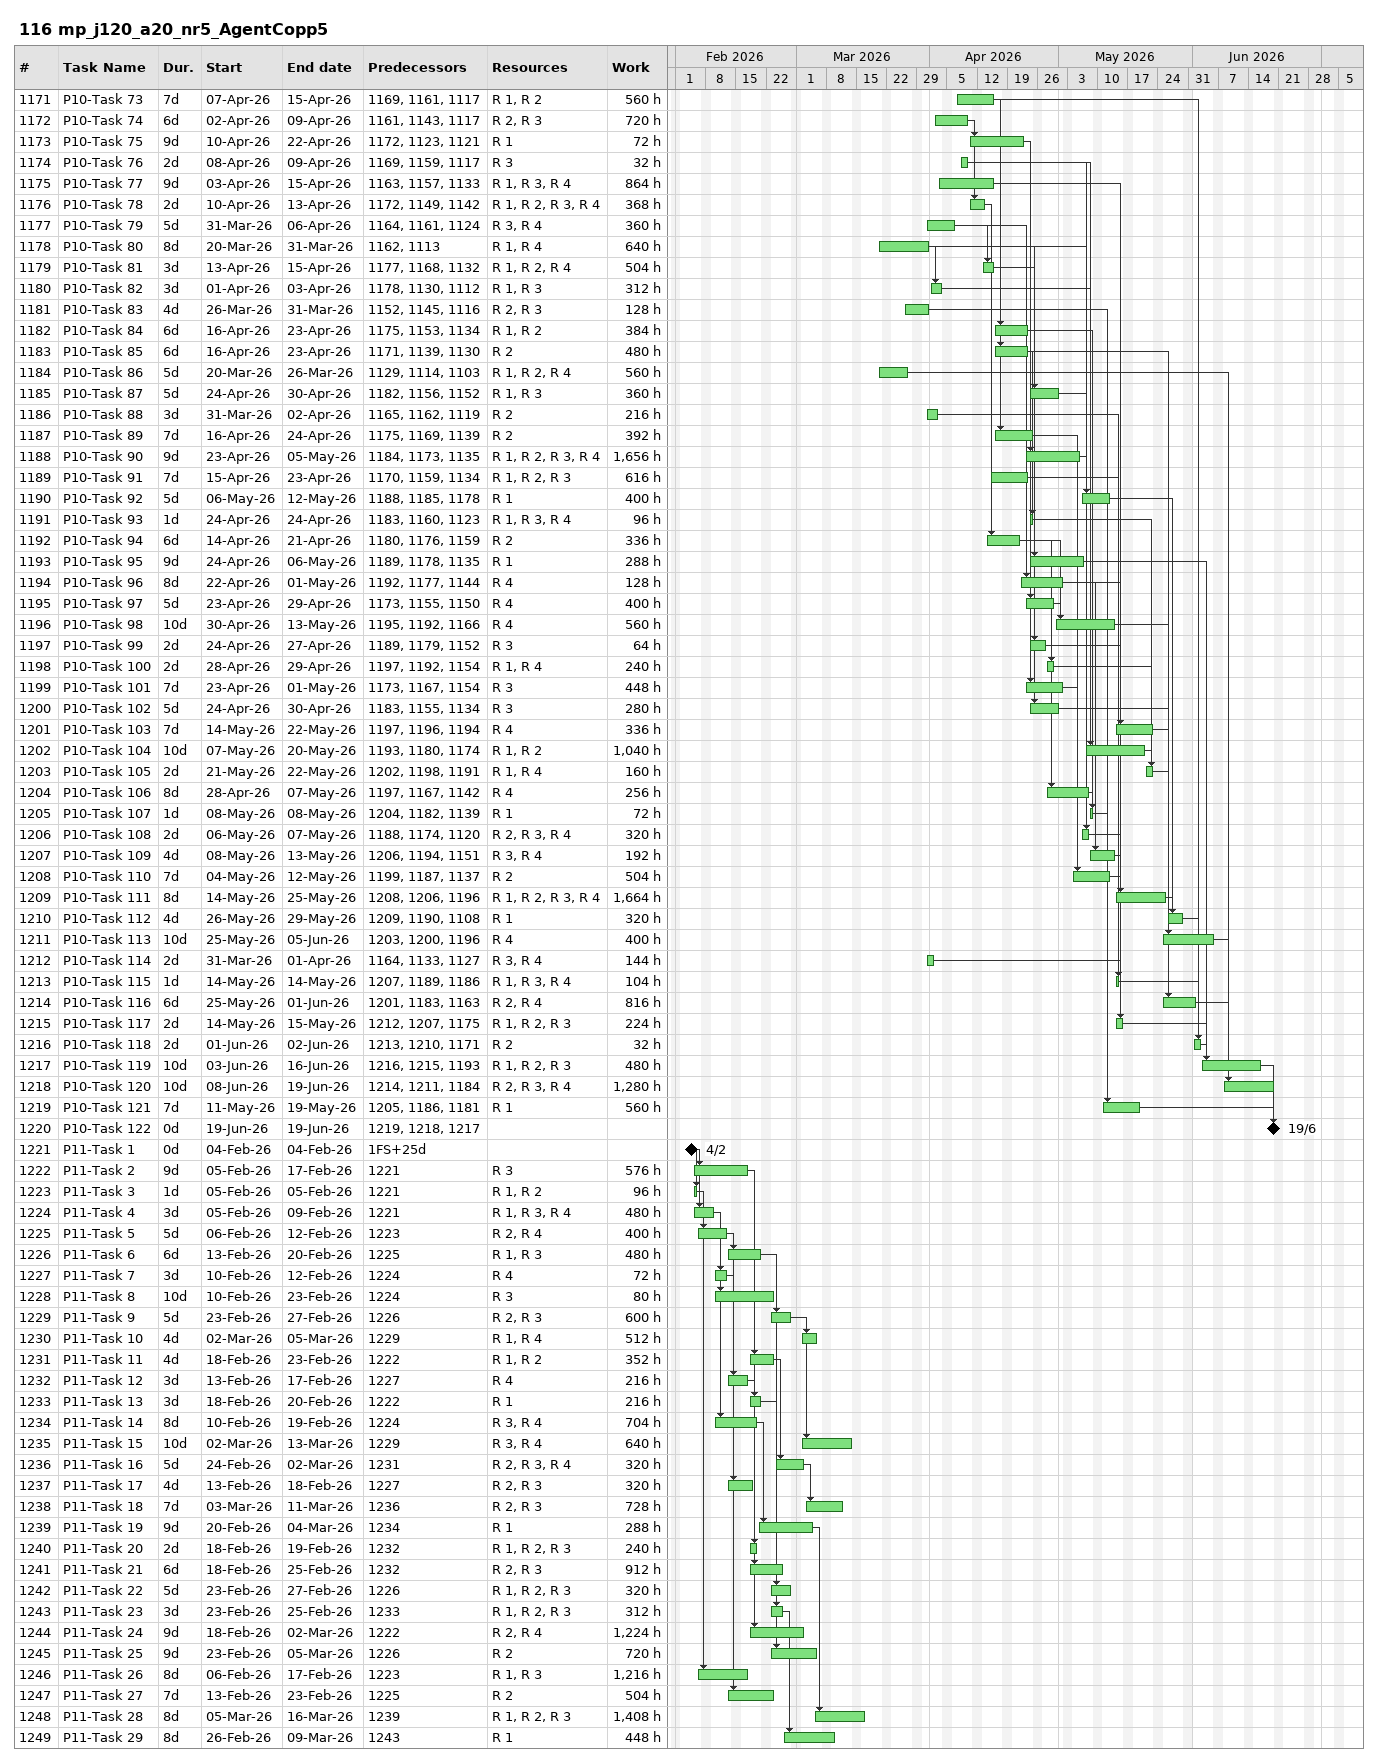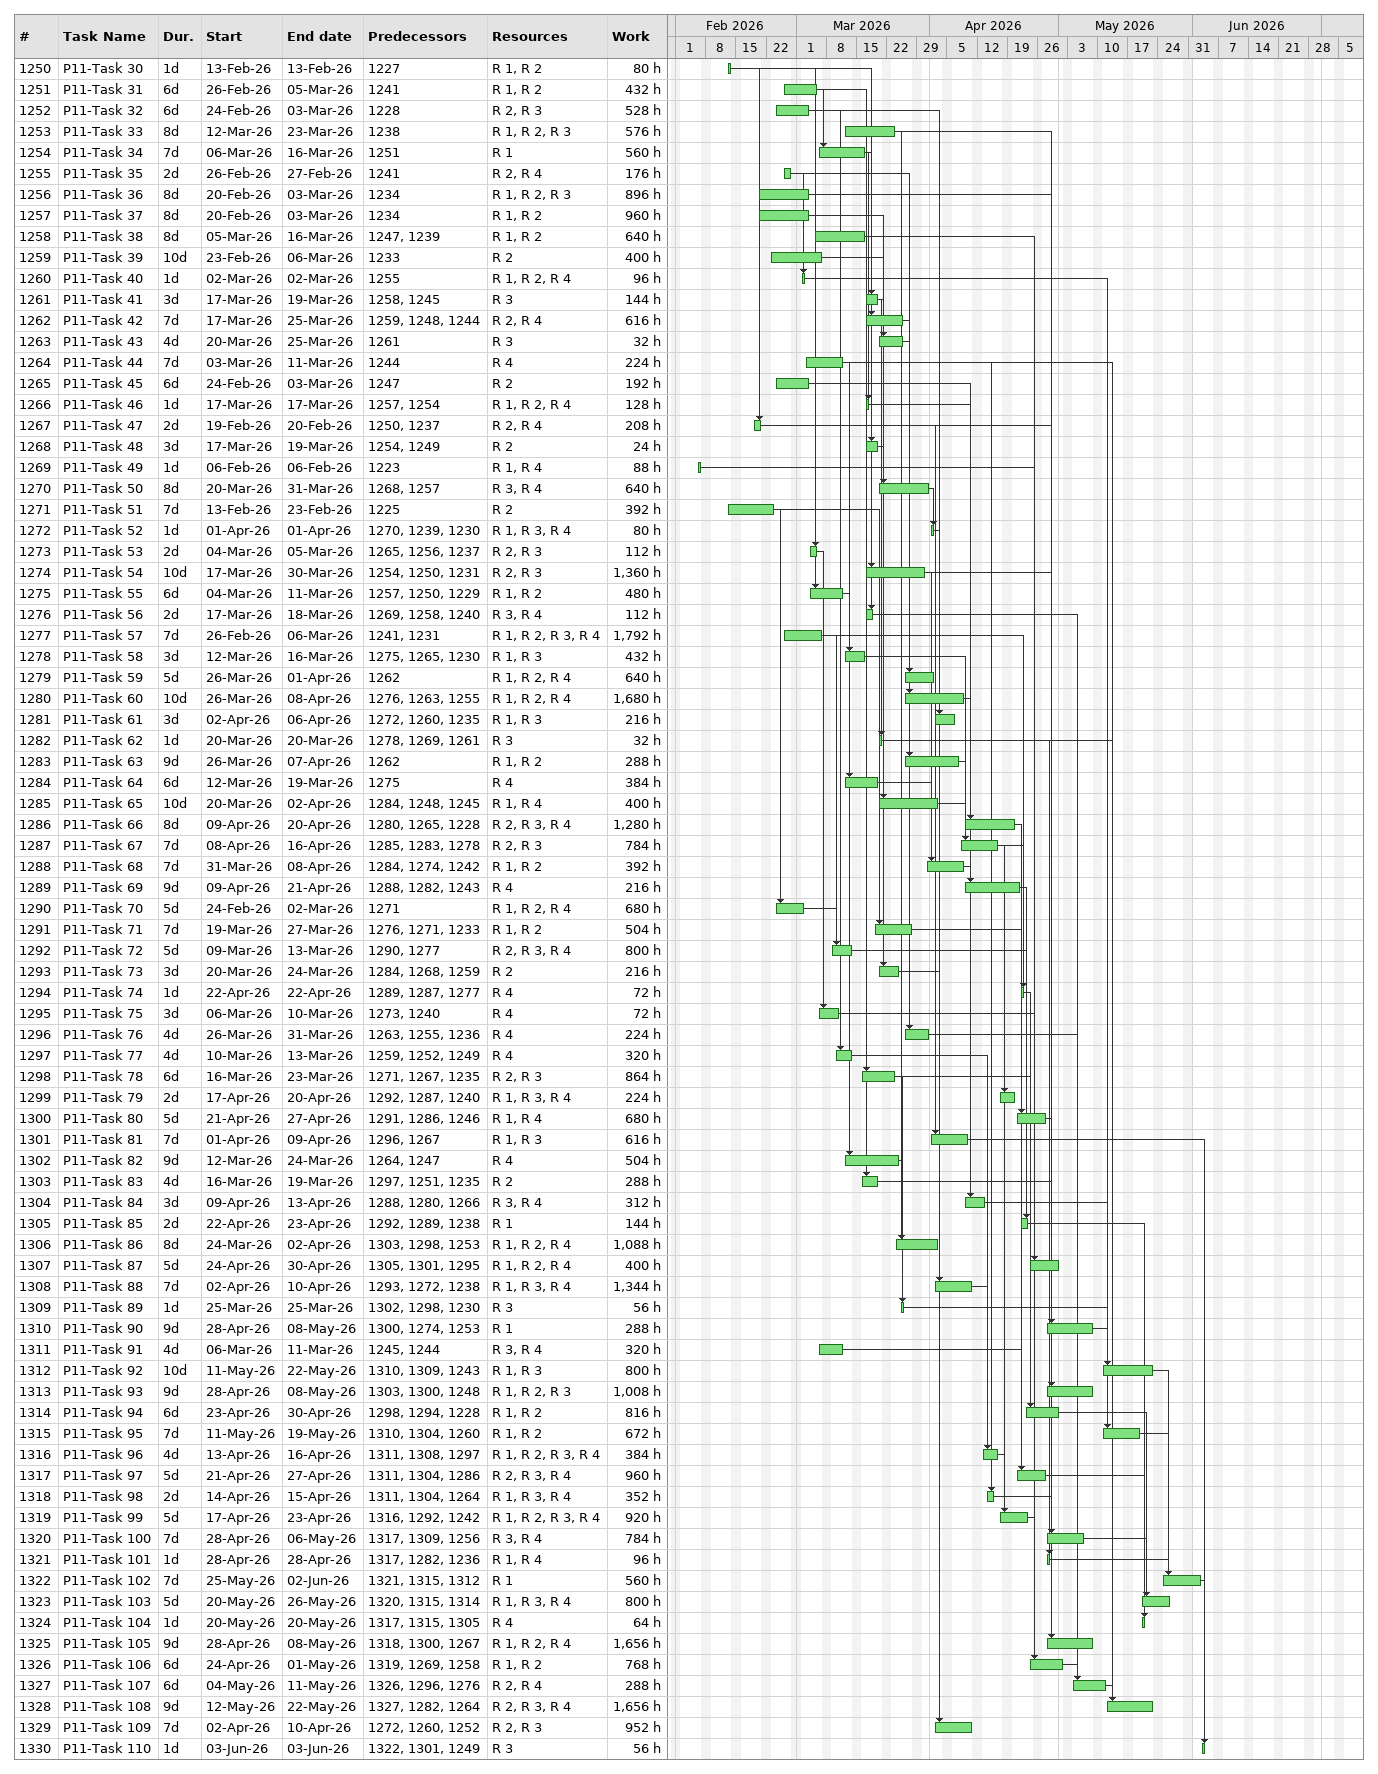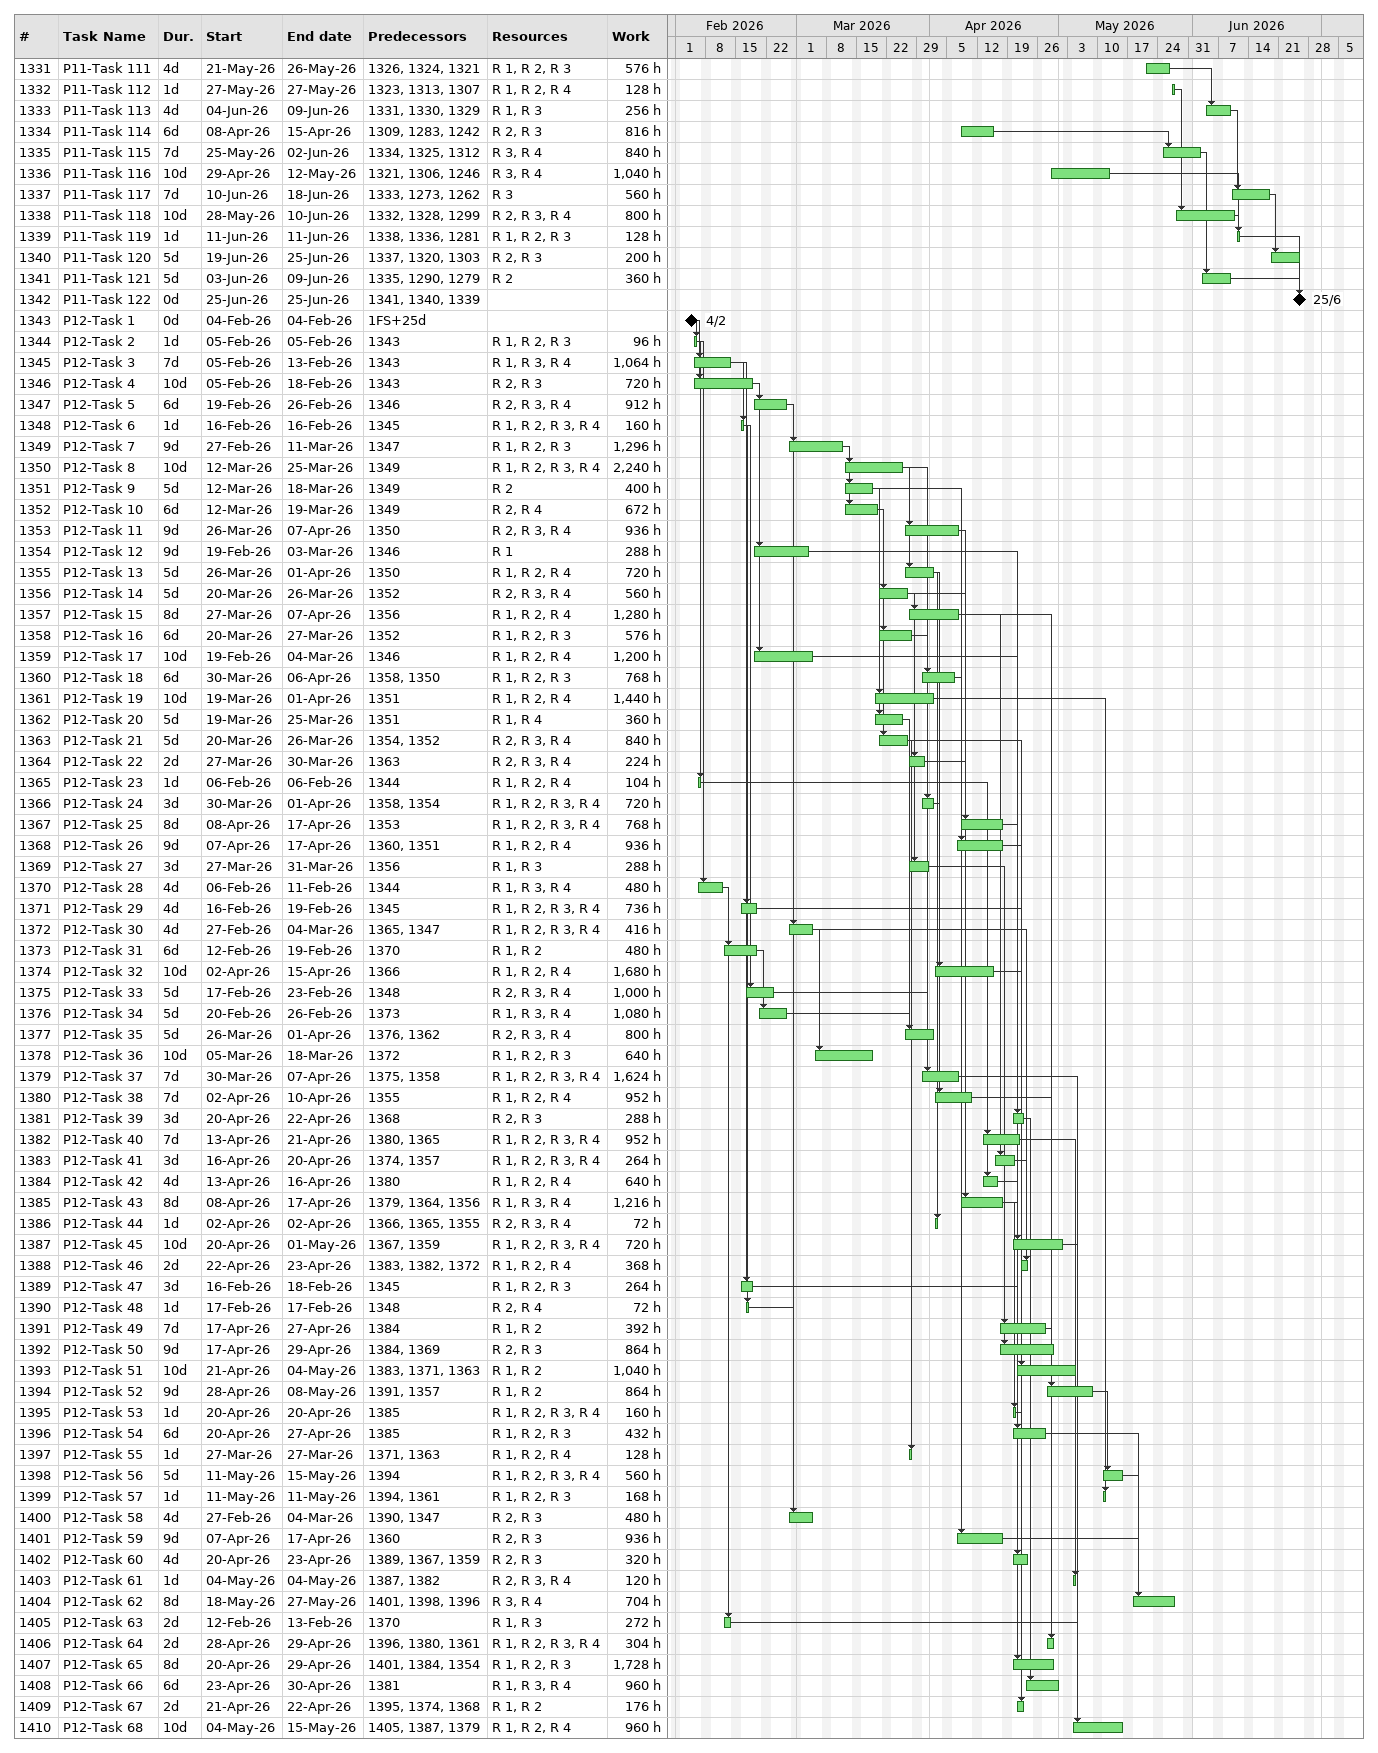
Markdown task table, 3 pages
116 mp_j120_a20_nr5_AgentCopp5

| ID | Task | Duration | Start | Finish | Predecessors | Resources | Work (h) |
|---|---|---|---|---|---|---|---|
| 1171 | P10-Task 73 | 7d | 2026-04-07 | 2026-04-15 | 1169, 1161, 1117 | R 1, R 2 | 560 |
| 1172 | P10-Task 74 | 6d | 2026-04-02 | 2026-04-09 | 1161, 1143, 1117 | R 2, R 3 | 720 |
| 1173 | P10-Task 75 | 9d | 2026-04-10 | 2026-04-22 | 1172, 1123, 1121 | R 1 | 72 |
| 1174 | P10-Task 76 | 2d | 2026-04-08 | 2026-04-09 | 1169, 1159, 1117 | R 3 | 32 |
| 1175 | P10-Task 77 | 9d | 2026-04-03 | 2026-04-15 | 1163, 1157, 1133 | R 1, R 3, R 4 | 864 |
| 1176 | P10-Task 78 | 2d | 2026-04-10 | 2026-04-13 | 1172, 1149, 1142 | R 1, R 2, R 3, R 4 | 368 |
| 1177 | P10-Task 79 | 5d | 2026-03-31 | 2026-04-06 | 1164, 1161, 1124 | R 3, R 4 | 360 |
| 1178 | P10-Task 80 | 8d | 2026-03-20 | 2026-03-31 | 1162, 1113 | R 1, R 4 | 640 |
| 1179 | P10-Task 81 | 3d | 2026-04-13 | 2026-04-15 | 1177, 1168, 1132 | R 1, R 2, R 4 | 504 |
| 1180 | P10-Task 82 | 3d | 2026-04-01 | 2026-04-03 | 1178, 1130, 1112 | R 1, R 3 | 312 |
| 1181 | P10-Task 83 | 4d | 2026-03-26 | 2026-03-31 | 1152, 1145, 1116 | R 2, R 3 | 128 |
| 1182 | P10-Task 84 | 6d | 2026-04-16 | 2026-04-23 | 1175, 1153, 1134 | R 1, R 2 | 384 |
| 1183 | P10-Task 85 | 6d | 2026-04-16 | 2026-04-23 | 1171, 1139, 1130 | R 2 | 480 |
| 1184 | P10-Task 86 | 5d | 2026-03-20 | 2026-03-26 | 1129, 1114, 1103 | R 1, R 2, R 4 | 560 |
| 1185 | P10-Task 87 | 5d | 2026-04-24 | 2026-04-30 | 1182, 1156, 1152 | R 1, R 3 | 360 |
| 1186 | P10-Task 88 | 3d | 2026-03-31 | 2026-04-02 | 1165, 1162, 1119 | R 2 | 216 |
| 1187 | P10-Task 89 | 7d | 2026-04-16 | 2026-04-24 | 1175, 1169, 1139 | R 2 | 392 |
| 1188 | P10-Task 90 | 9d | 2026-04-23 | 2026-05-05 | 1184, 1173, 1135 | R 1, R 2, R 3, R 4 | 1656 |
| 1189 | P10-Task 91 | 7d | 2026-04-15 | 2026-04-23 | 1170, 1159, 1134 | R 1, R 2, R 3 | 616 |
| 1190 | P10-Task 92 | 5d | 2026-05-06 | 2026-05-12 | 1188, 1185, 1178 | R 1 | 400 |
| 1191 | P10-Task 93 | 1d | 2026-04-24 | 2026-04-24 | 1183, 1160, 1123 | R 1, R 3, R 4 | 96 |
| 1192 | P10-Task 94 | 6d | 2026-04-14 | 2026-04-21 | 1180, 1176, 1159 | R 2 | 336 |
| 1193 | P10-Task 95 | 9d | 2026-04-24 | 2026-05-06 | 1189, 1178, 1135 | R 1 | 288 |
| 1194 | P10-Task 96 | 8d | 2026-04-22 | 2026-05-01 | 1192, 1177, 1144 | R 4 | 128 |
| 1195 | P10-Task 97 | 5d | 2026-04-23 | 2026-04-29 | 1173, 1155, 1150 | R 4 | 400 |
| 1196 | P10-Task 98 | 10d | 2026-04-30 | 2026-05-13 | 1195, 1192, 1166 | R 4 | 560 |
| 1197 | P10-Task 99 | 2d | 2026-04-24 | 2026-04-27 | 1189, 1179, 1152 | R 3 | 64 |
| 1198 | P10-Task 100 | 2d | 2026-04-28 | 2026-04-29 | 1197, 1192, 1154 | R 1, R 4 | 240 |
| 1199 | P10-Task 101 | 7d | 2026-04-23 | 2026-05-01 | 1173, 1167, 1154 | R 3 | 448 |
| 1200 | P10-Task 102 | 5d | 2026-04-24 | 2026-04-30 | 1183, 1155, 1134 | R 3 | 280 |
| 1201 | P10-Task 103 | 7d | 2026-05-14 | 2026-05-22 | 1197, 1196, 1194 | R 4 | 336 |
| 1202 | P10-Task 104 | 10d | 2026-05-07 | 2026-05-20 | 1193, 1180, 1174 | R 1, R 2 | 1040 |
| 1203 | P10-Task 105 | 2d | 2026-05-21 | 2026-05-22 | 1202, 1198, 1191 | R 1, R 4 | 160 |
| 1204 | P10-Task 106 | 8d | 2026-04-28 | 2026-05-07 | 1197, 1167, 1142 | R 4 | 256 |
| 1205 | P10-Task 107 | 1d | 2026-05-08 | 2026-05-08 | 1204, 1182, 1139 | R 1 | 72 |
| 1206 | P10-Task 108 | 2d | 2026-05-06 | 2026-05-07 | 1188, 1174, 1120 | R 2, R 3, R 4 | 320 |
| 1207 | P10-Task 109 | 4d | 2026-05-08 | 2026-05-13 | 1206, 1194, 1151 | R 3, R 4 | 192 |
| 1208 | P10-Task 110 | 7d | 2026-05-04 | 2026-05-12 | 1199, 1187, 1137 | R 2 | 504 |
| 1209 | P10-Task 111 | 8d | 2026-05-14 | 2026-05-25 | 1208, 1206, 1196 | R 1, R 2, R 3, R 4 | 1664 |
| 1210 | P10-Task 112 | 4d | 2026-05-26 | 2026-05-29 | 1209, 1190, 1108 | R 1 | 320 |
| 1211 | P10-Task 113 | 10d | 2026-05-25 | 2026-06-05 | 1203, 1200, 1196 | R 4 | 400 |
| 1212 | P10-Task 114 | 2d | 2026-03-31 | 2026-04-01 | 1164, 1133, 1127 | R 3, R 4 | 144 |
| 1213 | P10-Task 115 | 1d | 2026-05-14 | 2026-05-14 | 1207, 1189, 1186 | R 1, R 3, R 4 | 104 |
| 1214 | P10-Task 116 | 6d | 2026-05-25 | 2026-06-01 | 1201, 1183, 1163 | R 2, R 4 | 816 |
| 1215 | P10-Task 117 | 2d | 2026-05-14 | 2026-05-15 | 1212, 1207, 1175 | R 1, R 2, R 3 | 224 |
| 1216 | P10-Task 118 | 2d | 2026-06-01 | 2026-06-02 | 1213, 1210, 1171 | R 2 | 32 |
| 1217 | P10-Task 119 | 10d | 2026-06-03 | 2026-06-16 | 1216, 1215, 1193 | R 1, R 2, R 3 | 480 |
| 1218 | P10-Task 120 | 10d | 2026-06-08 | 2026-06-19 | 1214, 1211, 1184 | R 2, R 3, R 4 | 1280 |
| 1219 | P10-Task 121 | 7d | 2026-05-11 | 2026-05-19 | 1205, 1186, 1181 | R 1 | 560 |
| 1220 | P10-Task 122 | 0d | 2026-06-19 | 2026-06-19 | 1219, 1218, 1217 |  |  |
| 1221 | P11-Task 1 | 0d | 2026-02-04 | 2026-02-04 | 1FS+25d |  |  |
| 1222 | P11-Task 2 | 9d | 2026-02-05 | 2026-02-17 | 1221 | R 3 | 576 |
| 1223 | P11-Task 3 | 1d | 2026-02-05 | 2026-02-05 | 1221 | R 1, R 2 | 96 |
| 1224 | P11-Task 4 | 3d | 2026-02-05 | 2026-02-09 | 1221 | R 1, R 3, R 4 | 480 |
| 1225 | P11-Task 5 | 5d | 2026-02-06 | 2026-02-12 | 1223 | R 2, R 4 | 400 |
| 1226 | P11-Task 6 | 6d | 2026-02-13 | 2026-02-20 | 1225 | R 1, R 3 | 480 |
| 1227 | P11-Task 7 | 3d | 2026-02-10 | 2026-02-12 | 1224 | R 4 | 72 |
| 1228 | P11-Task 8 | 10d | 2026-02-10 | 2026-02-23 | 1224 | R 3 | 80 |
| 1229 | P11-Task 9 | 5d | 2026-02-23 | 2026-02-27 | 1226 | R 2, R 3 | 600 |
| 1230 | P11-Task 10 | 4d | 2026-03-02 | 2026-03-05 | 1229 | R 1, R 4 | 512 |
| 1231 | P11-Task 11 | 4d | 2026-02-18 | 2026-02-23 | 1222 | R 1, R 2 | 352 |
| 1232 | P11-Task 12 | 3d | 2026-02-13 | 2026-02-17 | 1227 | R 4 | 216 |
| 1233 | P11-Task 13 | 3d | 2026-02-18 | 2026-02-20 | 1222 | R 1 | 216 |
| 1234 | P11-Task 14 | 8d | 2026-02-10 | 2026-02-19 | 1224 | R 3, R 4 | 704 |
| 1235 | P11-Task 15 | 10d | 2026-03-02 | 2026-03-13 | 1229 | R 3, R 4 | 640 |
| 1236 | P11-Task 16 | 5d | 2026-02-24 | 2026-03-02 | 1231 | R 2, R 3, R 4 | 320 |
| 1237 | P11-Task 17 | 4d | 2026-02-13 | 2026-02-18 | 1227 | R 2, R 3 | 320 |
| 1238 | P11-Task 18 | 7d | 2026-03-03 | 2026-03-11 | 1236 | R 2, R 3 | 728 |
| 1239 | P11-Task 19 | 9d | 2026-02-20 | 2026-03-04 | 1234 | R 1 | 288 |
| 1240 | P11-Task 20 | 2d | 2026-02-18 | 2026-02-19 | 1232 | R 1, R 2, R 3 | 240 |
| 1241 | P11-Task 21 | 6d | 2026-02-18 | 2026-02-25 | 1232 | R 2, R 3 | 912 |
| 1242 | P11-Task 22 | 5d | 2026-02-23 | 2026-02-27 | 1226 | R 1, R 2, R 3 | 320 |
| 1243 | P11-Task 23 | 3d | 2026-02-23 | 2026-02-25 | 1233 | R 1, R 2, R 3 | 312 |
| 1244 | P11-Task 24 | 9d | 2026-02-18 | 2026-03-02 | 1222 | R 2, R 4 | 1224 |
| 1245 | P11-Task 25 | 9d | 2026-02-23 | 2026-03-05 | 1226 | R 2 | 720 |
| 1246 | P11-Task 26 | 8d | 2026-02-06 | 2026-02-17 | 1223 | R 1, R 3 | 1216 |
| 1247 | P11-Task 27 | 7d | 2026-02-13 | 2026-02-23 | 1225 | R 2 | 504 |
| 1248 | P11-Task 28 | 8d | 2026-03-05 | 2026-03-16 | 1239 | R 1, R 2, R 3 | 1408 |
| 1249 | P11-Task 29 | 8d | 2026-02-26 | 2026-03-09 | 1243 | R 1 | 448 |
| 1250 | P11-Task 30 | 1d | 2026-02-13 | 2026-02-13 | 1227 | R 1, R 2 | 80 |
| 1251 | P11-Task 31 | 6d | 2026-02-26 | 2026-03-05 | 1241 | R 1, R 2 | 432 |
| 1252 | P11-Task 32 | 6d | 2026-02-24 | 2026-03-03 | 1228 | R 2, R 3 | 528 |
| 1253 | P11-Task 33 | 8d | 2026-03-12 | 2026-03-23 | 1238 | R 1, R 2, R 3 | 576 |
| 1254 | P11-Task 34 | 7d | 2026-03-06 | 2026-03-16 | 1251 | R 1 | 560 |
| 1255 | P11-Task 35 | 2d | 2026-02-26 | 2026-02-27 | 1241 | R 2, R 4 | 176 |
| 1256 | P11-Task 36 | 8d | 2026-02-20 | 2026-03-03 | 1234 | R 1, R 2, R 3 | 896 |
| 1257 | P11-Task 37 | 8d | 2026-02-20 | 2026-03-03 | 1234 | R 1, R 2 | 960 |
| 1258 | P11-Task 38 | 8d | 2026-03-05 | 2026-03-16 | 1247, 1239 | R 1, R 2 | 640 |
| 1259 | P11-Task 39 | 10d | 2026-02-23 | 2026-03-06 | 1233 | R 2 | 400 |
| 1260 | P11-Task 40 | 1d | 2026-03-02 | 2026-03-02 | 1255 | R 1, R 2, R 4 | 96 |
| 1261 | P11-Task 41 | 3d | 2026-03-17 | 2026-03-19 | 1258, 1245 | R 3 | 144 |
| 1262 | P11-Task 42 | 7d | 2026-03-17 | 2026-03-25 | 1259, 1248, 1244 | R 2, R 4 | 616 |
| 1263 | P11-Task 43 | 4d | 2026-03-20 | 2026-03-25 | 1261 | R 3 | 32 |
| 1264 | P11-Task 44 | 7d | 2026-03-03 | 2026-03-11 | 1244 | R 4 | 224 |
| 1265 | P11-Task 45 | 6d | 2026-02-24 | 2026-03-03 | 1247 | R 2 | 192 |
| 1266 | P11-Task 46 | 1d | 2026-03-17 | 2026-03-17 | 1257, 1254 | R 1, R 2, R 4 | 128 |
| 1267 | P11-Task 47 | 2d | 2026-02-19 | 2026-02-20 | 1250, 1237 | R 2, R 4 | 208 |
| 1268 | P11-Task 48 | 3d | 2026-03-17 | 2026-03-19 | 1254, 1249 | R 2 | 24 |
| 1269 | P11-Task 49 | 1d | 2026-02-06 | 2026-02-06 | 1223 | R 1, R 4 | 88 |
| 1270 | P11-Task 50 | 8d | 2026-03-20 | 2026-03-31 | 1268, 1257 | R 3, R 4 | 640 |
| 1271 | P11-Task 51 | 7d | 2026-02-13 | 2026-02-23 | 1225 | R 2 | 392 |
| 1272 | P11-Task 52 | 1d | 2026-04-01 | 2026-04-01 | 1270, 1239, 1230 | R 1, R 3, R 4 | 80 |
| 1273 | P11-Task 53 | 2d | 2026-03-04 | 2026-03-05 | 1265, 1256, 1237 | R 2, R 3 | 112 |
| 1274 | P11-Task 54 | 10d | 2026-03-17 | 2026-03-30 | 1254, 1250, 1231 | R 2, R 3 | 1360 |
| 1275 | P11-Task 55 | 6d | 2026-03-04 | 2026-03-11 | 1257, 1250, 1229 | R 1, R 2 | 480 |
| 1276 | P11-Task 56 | 2d | 2026-03-17 | 2026-03-18 | 1269, 1258, 1240 | R 3, R 4 | 112 |
| 1277 | P11-Task 57 | 7d | 2026-02-26 | 2026-03-06 | 1241, 1231 | R 1, R 2, R 3, R 4 | 1792 |
| 1278 | P11-Task 58 | 3d | 2026-03-12 | 2026-03-16 | 1275, 1265, 1230 | R 1, R 3 | 432 |
| 1279 | P11-Task 59 | 5d | 2026-03-26 | 2026-04-01 | 1262 | R 1, R 2, R 4 | 640 |
| 1280 | P11-Task 60 | 10d | 2026-03-26 | 2026-04-08 | 1276, 1263, 1255 | R 1, R 2, R 4 | 1680 |
| 1281 | P11-Task 61 | 3d | 2026-04-02 | 2026-04-06 | 1272, 1260, 1235 | R 1, R 3 | 216 |
| 1282 | P11-Task 62 | 1d | 2026-03-20 | 2026-03-20 | 1278, 1269, 1261 | R 3 | 32 |
| 1283 | P11-Task 63 | 9d | 2026-03-26 | 2026-04-07 | 1262 | R 1, R 2 | 288 |
| 1284 | P11-Task 64 | 6d | 2026-03-12 | 2026-03-19 | 1275 | R 4 | 384 |
| 1285 | P11-Task 65 | 10d | 2026-03-20 | 2026-04-02 | 1284, 1248, 1245 | R 1, R 4 | 400 |
| 1286 | P11-Task 66 | 8d | 2026-04-09 | 2026-04-20 | 1280, 1265, 1228 | R 2, R 3, R 4 | 1280 |
| 1287 | P11-Task 67 | 7d | 2026-04-08 | 2026-04-16 | 1285, 1283, 1278 | R 2, R 3 | 784 |
| 1288 | P11-Task 68 | 7d | 2026-03-31 | 2026-04-08 | 1284, 1274, 1242 | R 1, R 2 | 392 |
| 1289 | P11-Task 69 | 9d | 2026-04-09 | 2026-04-21 | 1288, 1282, 1243 | R 4 | 216 |
| 1290 | P11-Task 70 | 5d | 2026-02-24 | 2026-03-02 | 1271 | R 1, R 2, R 4 | 680 |
| 1291 | P11-Task 71 | 7d | 2026-03-19 | 2026-03-27 | 1276, 1271, 1233 | R 1, R 2 | 504 |
| 1292 | P11-Task 72 | 5d | 2026-03-09 | 2026-03-13 | 1290, 1277 | R 2, R 3, R 4 | 800 |
| 1293 | P11-Task 73 | 3d | 2026-03-20 | 2026-03-24 | 1284, 1268, 1259 | R 2 | 216 |
| 1294 | P11-Task 74 | 1d | 2026-04-22 | 2026-04-22 | 1289, 1287, 1277 | R 4 | 72 |
| 1295 | P11-Task 75 | 3d | 2026-03-06 | 2026-03-10 | 1273, 1240 | R 4 | 72 |
| 1296 | P11-Task 76 | 4d | 2026-03-26 | 2026-03-31 | 1263, 1255, 1236 | R 4 | 224 |
| 1297 | P11-Task 77 | 4d | 2026-03-10 | 2026-03-13 | 1259, 1252, 1249 | R 4 | 320 |
| 1298 | P11-Task 78 | 6d | 2026-03-16 | 2026-03-23 | 1271, 1267, 1235 | R 2, R 3 | 864 |
| 1299 | P11-Task 79 | 2d | 2026-04-17 | 2026-04-20 | 1292, 1287, 1240 | R 1, R 3, R 4 | 224 |
| 1300 | P11-Task 80 | 5d | 2026-04-21 | 2026-04-27 | 1291, 1286, 1246 | R 1, R 4 | 680 |
| 1301 | P11-Task 81 | 7d | 2026-04-01 | 2026-04-09 | 1296, 1267 | R 1, R 3 | 616 |
| 1302 | P11-Task 82 | 9d | 2026-03-12 | 2026-03-24 | 1264, 1247 | R 4 | 504 |
| 1303 | P11-Task 83 | 4d | 2026-03-16 | 2026-03-19 | 1297, 1251, 1235 | R 2 | 288 |
| 1304 | P11-Task 84 | 3d | 2026-04-09 | 2026-04-13 | 1288, 1280, 1266 | R 3, R 4 | 312 |
| 1305 | P11-Task 85 | 2d | 2026-04-22 | 2026-04-23 | 1292, 1289, 1238 | R 1 | 144 |
| 1306 | P11-Task 86 | 8d | 2026-03-24 | 2026-04-02 | 1303, 1298, 1253 | R 1, R 2, R 4 | 1088 |
| 1307 | P11-Task 87 | 5d | 2026-04-24 | 2026-04-30 | 1305, 1301, 1295 | R 1, R 2, R 4 | 400 |
| 1308 | P11-Task 88 | 7d | 2026-04-02 | 2026-04-10 | 1293, 1272, 1238 | R 1, R 3, R 4 | 1344 |
| 1309 | P11-Task 89 | 1d | 2026-03-25 | 2026-03-25 | 1302, 1298, 1230 | R 3 | 56 |
| 1310 | P11-Task 90 | 9d | 2026-04-28 | 2026-05-08 | 1300, 1274, 1253 | R 1 | 288 |
| 1311 | P11-Task 91 | 4d | 2026-03-06 | 2026-03-11 | 1245, 1244 | R 3, R 4 | 320 |
| 1312 | P11-Task 92 | 10d | 2026-05-11 | 2026-05-22 | 1310, 1309, 1243 | R 1, R 3 | 800 |
| 1313 | P11-Task 93 | 9d | 2026-04-28 | 2026-05-08 | 1303, 1300, 1248 | R 1, R 2, R 3 | 1008 |
| 1314 | P11-Task 94 | 6d | 2026-04-23 | 2026-04-30 | 1298, 1294, 1228 | R 1, R 2 | 816 |
| 1315 | P11-Task 95 | 7d | 2026-05-11 | 2026-05-19 | 1310, 1304, 1260 | R 1, R 2 | 672 |
| 1316 | P11-Task 96 | 4d | 2026-04-13 | 2026-04-16 | 1311, 1308, 1297 | R 1, R 2, R 3, R 4 | 384 |
| 1317 | P11-Task 97 | 5d | 2026-04-21 | 2026-04-27 | 1311, 1304, 1286 | R 2, R 3, R 4 | 960 |
| 1318 | P11-Task 98 | 2d | 2026-04-14 | 2026-04-15 | 1311, 1304, 1264 | R 1, R 3, R 4 | 352 |
| 1319 | P11-Task 99 | 5d | 2026-04-17 | 2026-04-23 | 1316, 1292, 1242 | R 1, R 2, R 3, R 4 | 920 |
| 1320 | P11-Task 100 | 7d | 2026-04-28 | 2026-05-06 | 1317, 1309, 1256 | R 3, R 4 | 784 |
| 1321 | P11-Task 101 | 1d | 2026-04-28 | 2026-04-28 | 1317, 1282, 1236 | R 1, R 4 | 96 |
| 1322 | P11-Task 102 | 7d | 2026-05-25 | 2026-06-02 | 1321, 1315, 1312 | R 1 | 560 |
| 1323 | P11-Task 103 | 5d | 2026-05-20 | 2026-05-26 | 1320, 1315, 1314 | R 1, R 3, R 4 | 800 |
| 1324 | P11-Task 104 | 1d | 2026-05-20 | 2026-05-20 | 1317, 1315, 1305 | R 4 | 64 |
| 1325 | P11-Task 105 | 9d | 2026-04-28 | 2026-05-08 | 1318, 1300, 1267 | R 1, R 2, R 4 | 1656 |
| 1326 | P11-Task 106 | 6d | 2026-04-24 | 2026-05-01 | 1319, 1269, 1258 | R 1, R 2 | 768 |
| 1327 | P11-Task 107 | 6d | 2026-05-04 | 2026-05-11 | 1326, 1296, 1276 | R 2, R 4 | 288 |
| 1328 | P11-Task 108 | 9d | 2026-05-12 | 2026-05-22 | 1327, 1282, 1264 | R 2, R 3, R 4 | 1656 |
| 1329 | P11-Task 109 | 7d | 2026-04-02 | 2026-04-10 | 1272, 1260, 1252 | R 2, R 3 | 952 |
| 1330 | P11-Task 110 | 1d | 2026-06-03 | 2026-06-03 | 1322, 1301, 1249 | R 3 | 56 |
| 1331 | P11-Task 111 | 4d | 2026-05-21 | 2026-05-26 | 1326, 1324, 1321 | R 1, R 2, R 3 | 576 |
| 1332 | P11-Task 112 | 1d | 2026-05-27 | 2026-05-27 | 1323, 1313, 1307 | R 1, R 2, R 4 | 128 |
| 1333 | P11-Task 113 | 4d | 2026-06-04 | 2026-06-09 | 1331, 1330, 1329 | R 1, R 3 | 256 |
| 1334 | P11-Task 114 | 6d | 2026-04-08 | 2026-04-15 | 1309, 1283, 1242 | R 2, R 3 | 816 |
| 1335 | P11-Task 115 | 7d | 2026-05-25 | 2026-06-02 | 1334, 1325, 1312 | R 3, R 4 | 840 |
| 1336 | P11-Task 116 | 10d | 2026-04-29 | 2026-05-12 | 1321, 1306, 1246 | R 3, R 4 | 1040 |
| 1337 | P11-Task 117 | 7d | 2026-06-10 | 2026-06-18 | 1333, 1273, 1262 | R 3 | 560 |
| 1338 | P11-Task 118 | 10d | 2026-05-28 | 2026-06-10 | 1332, 1328, 1299 | R 2, R 3, R 4 | 800 |
| 1339 | P11-Task 119 | 1d | 2026-06-11 | 2026-06-11 | 1338, 1336, 1281 | R 1, R 2, R 3 | 128 |
| 1340 | P11-Task 120 | 5d | 2026-06-19 | 2026-06-25 | 1337, 1320, 1303 | R 2, R 3 | 200 |
| 1341 | P11-Task 121 | 5d | 2026-06-03 | 2026-06-09 | 1335, 1290, 1279 | R 2 | 360 |
| 1342 | P11-Task 122 | 0d | 2026-06-25 | 2026-06-25 | 1341, 1340, 1339 |  |  |
| 1343 | P12-Task 1 | 0d | 2026-02-04 | 2026-02-04 | 1FS+25d |  |  |
| 1344 | P12-Task 2 | 1d | 2026-02-05 | 2026-02-05 | 1343 | R 1, R 2, R 3 | 96 |
| 1345 | P12-Task 3 | 7d | 2026-02-05 | 2026-02-13 | 1343 | R 1, R 3, R 4 | 1064 |
| 1346 | P12-Task 4 | 10d | 2026-02-05 | 2026-02-18 | 1343 | R 2, R 3 | 720 |
| 1347 | P12-Task 5 | 6d | 2026-02-19 | 2026-02-26 | 1346 | R 2, R 3, R 4 | 912 |
| 1348 | P12-Task 6 | 1d | 2026-02-16 | 2026-02-16 | 1345 | R 1, R 2, R 3, R 4 | 160 |
| 1349 | P12-Task 7 | 9d | 2026-02-27 | 2026-03-11 | 1347 | R 1, R 2, R 3 | 1296 |
| 1350 | P12-Task 8 | 10d | 2026-03-12 | 2026-03-25 | 1349 | R 1, R 2, R 3, R 4 | 2240 |
| 1351 | P12-Task 9 | 5d | 2026-03-12 | 2026-03-18 | 1349 | R 2 | 400 |
| 1352 | P12-Task 10 | 6d | 2026-03-12 | 2026-03-19 | 1349 | R 2, R 4 | 672 |
| 1353 | P12-Task 11 | 9d | 2026-03-26 | 2026-04-07 | 1350 | R 2, R 3, R 4 | 936 |
| 1354 | P12-Task 12 | 9d | 2026-02-19 | 2026-03-03 | 1346 | R 1 | 288 |
| 1355 | P12-Task 13 | 5d | 2026-03-26 | 2026-04-01 | 1350 | R 1, R 2, R 4 | 720 |
| 1356 | P12-Task 14 | 5d | 2026-03-20 | 2026-03-26 | 1352 | R 2, R 3, R 4 | 560 |
| 1357 | P12-Task 15 | 8d | 2026-03-27 | 2026-04-07 | 1356 | R 1, R 2, R 4 | 1280 |
| 1358 | P12-Task 16 | 6d | 2026-03-20 | 2026-03-27 | 1352 | R 1, R 2, R 3 | 576 |
| 1359 | P12-Task 17 | 10d | 2026-02-19 | 2026-03-04 | 1346 | R 1, R 2, R 4 | 1200 |
| 1360 | P12-Task 18 | 6d | 2026-03-30 | 2026-04-06 | 1358, 1350 | R 1, R 2, R 3 | 768 |
| 1361 | P12-Task 19 | 10d | 2026-03-19 | 2026-04-01 | 1351 | R 1, R 2, R 4 | 1440 |
| 1362 | P12-Task 20 | 5d | 2026-03-19 | 2026-03-25 | 1351 | R 1, R 4 | 360 |
| 1363 | P12-Task 21 | 5d | 2026-03-20 | 2026-03-26 | 1354, 1352 | R 2, R 3, R 4 | 840 |
| 1364 | P12-Task 22 | 2d | 2026-03-27 | 2026-03-30 | 1363 | R 2, R 3, R 4 | 224 |
| 1365 | P12-Task 23 | 1d | 2026-02-06 | 2026-02-06 | 1344 | R 1, R 2, R 4 | 104 |
| 1366 | P12-Task 24 | 3d | 2026-03-30 | 2026-04-01 | 1358, 1354 | R 1, R 2, R 3, R 4 | 720 |
| 1367 | P12-Task 25 | 8d | 2026-04-08 | 2026-04-17 | 1353 | R 1, R 2, R 3, R 4 | 768 |
| 1368 | P12-Task 26 | 9d | 2026-04-07 | 2026-04-17 | 1360, 1351 | R 1, R 2, R 4 | 936 |
| 1369 | P12-Task 27 | 3d | 2026-03-27 | 2026-03-31 | 1356 | R 1, R 3 | 288 |
| 1370 | P12-Task 28 | 4d | 2026-02-06 | 2026-02-11 | 1344 | R 1, R 3, R 4 | 480 |
| 1371 | P12-Task 29 | 4d | 2026-02-16 | 2026-02-19 | 1345 | R 1, R 2, R 3, R 4 | 736 |
| 1372 | P12-Task 30 | 4d | 2026-02-27 | 2026-03-04 | 1365, 1347 | R 1, R 2, R 3, R 4 | 416 |
| 1373 | P12-Task 31 | 6d | 2026-02-12 | 2026-02-19 | 1370 | R 1, R 2 | 480 |
| 1374 | P12-Task 32 | 10d | 2026-04-02 | 2026-04-15 | 1366 | R 1, R 2, R 4 | 1680 |
| 1375 | P12-Task 33 | 5d | 2026-02-17 | 2026-02-23 | 1348 | R 2, R 3, R 4 | 1000 |
| 1376 | P12-Task 34 | 5d | 2026-02-20 | 2026-02-26 | 1373 | R 1, R 3, R 4 | 1080 |
| 1377 | P12-Task 35 | 5d | 2026-03-26 | 2026-04-01 | 1376, 1362 | R 2, R 3, R 4 | 800 |
| 1378 | P12-Task 36 | 10d | 2026-03-05 | 2026-03-18 | 1372 | R 1, R 2, R 3 | 640 |
| 1379 | P12-Task 37 | 7d | 2026-03-30 | 2026-04-07 | 1375, 1358 | R 1, R 2, R 3, R 4 | 1624 |
| 1380 | P12-Task 38 | 7d | 2026-04-02 | 2026-04-10 | 1355 | R 1, R 2, R 4 | 952 |
| 1381 | P12-Task 39 | 3d | 2026-04-20 | 2026-04-22 | 1368 | R 2, R 3 | 288 |
| 1382 | P12-Task 40 | 7d | 2026-04-13 | 2026-04-21 | 1380, 1365 | R 1, R 2, R 3, R 4 | 952 |
| 1383 | P12-Task 41 | 3d | 2026-04-16 | 2026-04-20 | 1374, 1357 | R 1, R 2, R 3, R 4 | 264 |
| 1384 | P12-Task 42 | 4d | 2026-04-13 | 2026-04-16 | 1380 | R 1, R 2, R 4 | 640 |
| 1385 | P12-Task 43 | 8d | 2026-04-08 | 2026-04-17 | 1379, 1364, 1356 | R 1, R 3, R 4 | 1216 |
| 1386 | P12-Task 44 | 1d | 2026-04-02 | 2026-04-02 | 1366, 1365, 1355 | R 2, R 3, R 4 | 72 |
| 1387 | P12-Task 45 | 10d | 2026-04-20 | 2026-05-01 | 1367, 1359 | R 1, R 2, R 3, R 4 | 720 |
| 1388 | P12-Task 46 | 2d | 2026-04-22 | 2026-04-23 | 1383, 1382, 1372 | R 1, R 2, R 4 | 368 |
| 1389 | P12-Task 47 | 3d | 2026-02-16 | 2026-02-18 | 1345 | R 1, R 2, R 3 | 264 |
| 1390 | P12-Task 48 | 1d | 2026-02-17 | 2026-02-17 | 1348 | R 2, R 4 | 72 |
| 1391 | P12-Task 49 | 7d | 2026-04-17 | 2026-04-27 | 1384 | R 1, R 2 | 392 |
| 1392 | P12-Task 50 | 9d | 2026-04-17 | 2026-04-29 | 1384, 1369 | R 2, R 3 | 864 |
| 1393 | P12-Task 51 | 10d | 2026-04-21 | 2026-05-04 | 1383, 1371, 1363 | R 1, R 2 | 1040 |
| 1394 | P12-Task 52 | 9d | 2026-04-28 | 2026-05-08 | 1391, 1357 | R 1, R 2 | 864 |
| 1395 | P12-Task 53 | 1d | 2026-04-20 | 2026-04-20 | 1385 | R 1, R 2, R 3, R 4 | 160 |
| 1396 | P12-Task 54 | 6d | 2026-04-20 | 2026-04-27 | 1385 | R 1, R 2, R 3 | 432 |
| 1397 | P12-Task 55 | 1d | 2026-03-27 | 2026-03-27 | 1371, 1363 | R 1, R 2, R 4 | 128 |
| 1398 | P12-Task 56 | 5d | 2026-05-11 | 2026-05-15 | 1394 | R 1, R 2, R 3, R 4 | 560 |
| 1399 | P12-Task 57 | 1d | 2026-05-11 | 2026-05-11 | 1394, 1361 | R 1, R 2, R 3 | 168 |
| 1400 | P12-Task 58 | 4d | 2026-02-27 | 2026-03-04 | 1390, 1347 | R 2, R 3 | 480 |
| 1401 | P12-Task 59 | 9d | 2026-04-07 | 2026-04-17 | 1360 | R 2, R 3 | 936 |
| 1402 | P12-Task 60 | 4d | 2026-04-20 | 2026-04-23 | 1389, 1367, 1359 | R 2, R 3 | 320 |
| 1403 | P12-Task 61 | 1d | 2026-05-04 | 2026-05-04 | 1387, 1382 | R 2, R 3, R 4 | 120 |
| 1404 | P12-Task 62 | 8d | 2026-05-18 | 2026-05-27 | 1401, 1398, 1396 | R 3, R 4 | 704 |
| 1405 | P12-Task 63 | 2d | 2026-02-12 | 2026-02-13 | 1370 | R 1, R 3 | 272 |
| 1406 | P12-Task 64 | 2d | 2026-04-28 | 2026-04-29 | 1396, 1380, 1361 | R 1, R 2, R 3, R 4 | 304 |
| 1407 | P12-Task 65 | 8d | 2026-04-20 | 2026-04-29 | 1401, 1384, 1354 | R 1, R 2, R 3 | 1728 |
| 1408 | P12-Task 66 | 6d | 2026-04-23 | 2026-04-30 | 1381 | R 1, R 3, R 4 | 960 |
| 1409 | P12-Task 67 | 2d | 2026-04-21 | 2026-04-22 | 1395, 1374, 1368 | R 1, R 2 | 176 |
| 1410 | P12-Task 68 | 10d | 2026-05-04 | 2026-05-15 | 1405, 1387, 1379 | R 1, R 2, R 4 | 960 |
